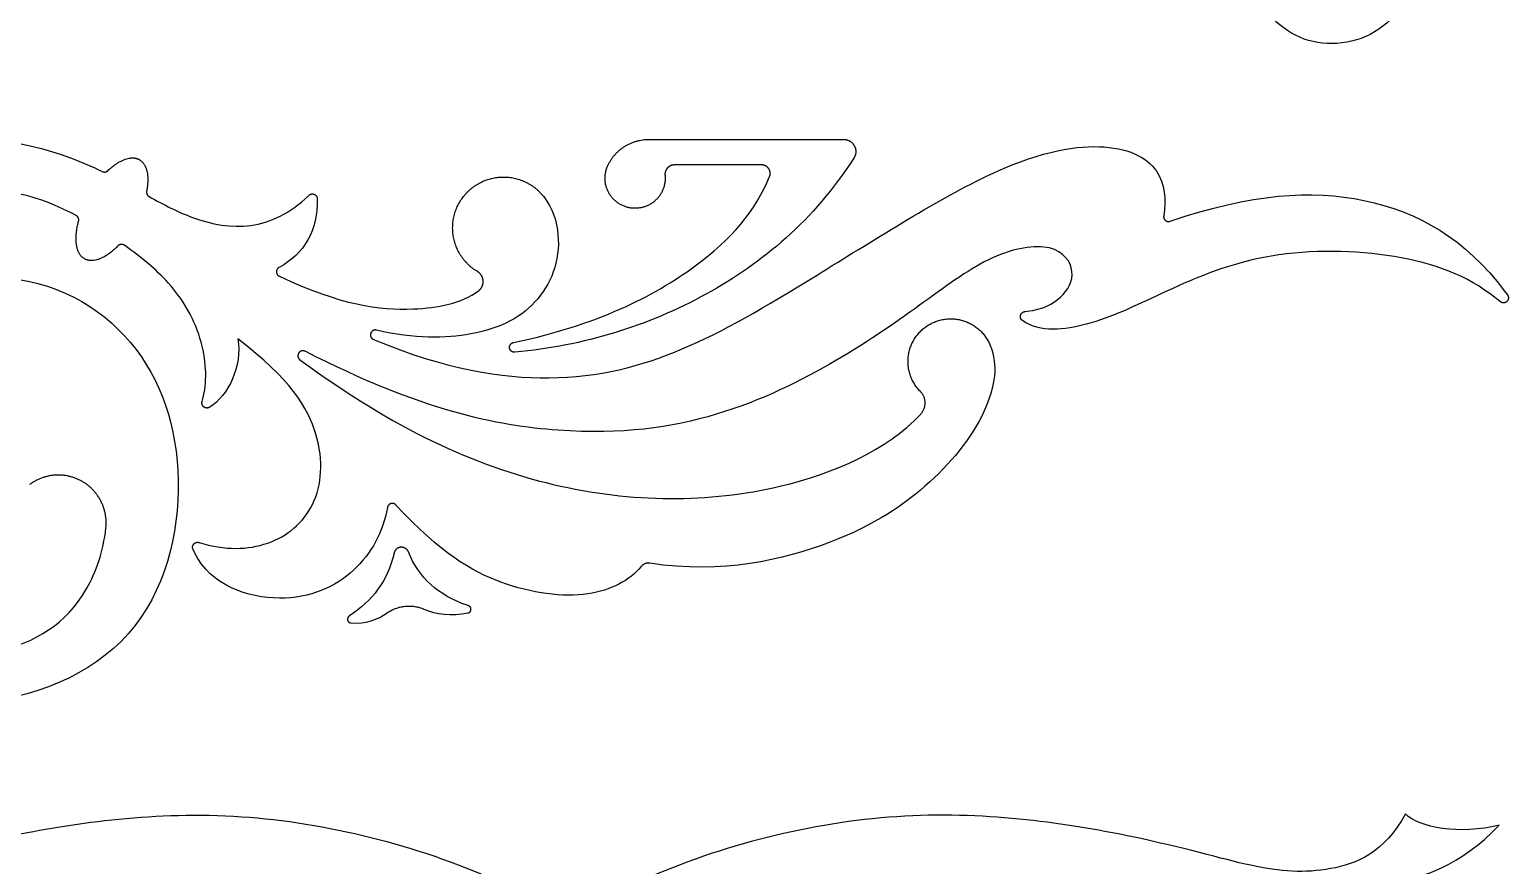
# Model space of a CAD drawing. Header units: millimetres. Extents: x -135 to 7155, y -215 to 2165.
# Drawn here: x 74.9 to 136.6, y 3.1 to 38 of the extents above; entities that cross this region are included whole.
import ezdxf

# ---------------------------------------------------------------- set-up
doc = ezdxf.new("R2010")
doc.units = ezdxf.units.MM
doc.header["$MEASUREMENT"] = 0
doc.layers.add('Default', color=18, linetype='Continuous')

msp = doc.modelspace()

# ---------------------------------------------------------------- linework, layer by layer
at = {"layer": 'Default', "color": 5}
for p, q in [((100.697, 33.416), (108.822, 33.416)), ((105.405, 32.351), (101.759, 32.351)), ((136.22, 26.642), (135.786, 26.97)), ((136.391, 27.091), (136.51, 26.931)), ((116.374, 26.231), (116.474, 26.245)), ((82.382, 22.252), (82.367, 22.243)), ((81.746, 16.186), (81.684, 16.315)), ((93.172, 13.965), (93.115, 13.984)), ((88.209, 13.539), (88.193, 13.528))]:
    msp.add_line(p, q, dxfattribs=at)
for points, knots in [([(132.5, 63.859), (132.471, 64.245), (132.212, 65.011), (130.805, 65.815), (129.263, 64.374), (129.407, 61.144), (131.656, 54.998), (133.2, 49.922), (133.862, 45.272), (133.27, 41.185), (131.655, 37.64), (127.99, 37.051), (125.649, 39.412), (124.829, 42.59), (124.464, 44.435), (123.572, 45.037), (122.804, 44.588), (122.639, 44.149)], [5570.505226, 5570.505226, 5570.505226, 5570.505226, 5577.7053, 5586.082672, 5594.460045, 5602.837418, 5611.21479, 5619.592163, 5627.969535, 5636.346908, 5644.724281, 5653.101653, 5661.479026, 5669.856398, 5678.233771, 5686.611144, 5693.846319, 5693.846319, 5693.846319, 5693.846319]), ([(69.201, 26.366), (70.581, 27.457), (74.764, 28.193), (79.693, 25.395), (81.687, 19.426), (79.927, 12.066), (72.474, 9.062), (64.795, 11.011), (60.088, 16.134), (58.999, 22.422), (62.042, 29.843), (69.261, 34.159), (75.136, 33.319), (77.482, 32.279), (77.898, 32.076)], [30935.821001, 30935.821001, 30935.821001, 30935.821001, 30978.730613, 31051.176612, 31123.622611, 31196.06861, 31268.514609, 31340.960607, 31413.406606, 31485.852605, 31558.298604, 31630.744603, 31703.190601, 31719.826274, 31719.826274, 31719.826274, 31719.826274]), ([(89.211, 25.07), (92.265, 23.803), (97.027, 23.073), (102.093, 24.404), (107.214, 27.392), (115.338, 32.575), (119.813, 33.44), (122.151, 32.393), (122.284, 30.891), (122.173, 30.231)], [32180.195666, 32180.195666, 32180.195666, 32180.195666, 32231.002267, 32285.479411, 32339.956555, 32394.433698, 32448.910842, 32503.387986, 32549.582032, 32549.582032, 32549.582032, 32549.582032]), ([(109.248, 32.634), (107.568, 30.033), (103.237, 26.42), (97.98, 24.806), (95.11, 24.536)], [1599.48201, 1599.48201, 1599.48201, 1599.48201, 1680.806305, 1765.257877, 1765.257877, 1765.257877, 1765.257877]), ([(95.049, 24.944), (98.506, 25.663), (103.024, 27.941), (105.147, 30.429), (105.732, 31.865)], [1771.318678, 1771.318678, 1771.318678, 1771.318678, 1839.638141, 1900.270044, 1900.270044, 1900.270044, 1900.270044]), ([(76.804, 30.243), (75.87, 30.739), (73.547, 31.65), (68.382, 30.902), (64.776, 27.171), (64.97, 23.142), (66.298, 21.688)], [34400.189162, 34400.189162, 34400.189162, 34400.189162, 34433.274093, 34476.230061, 34519.18603, 34562.141998, 34562.141998, 34562.141998, 34562.141998]), ([(79.851, 31.029), (80.461, 30.694), (82.575, 29.596), (84.948, 29.544), (86.514, 31.082)], [31726.679088, 31726.679088, 31726.679088, 31726.679088, 31754.457593, 31826.337072, 31826.337072, 31826.337072, 31826.337072]), ([(96.155, 31.206), (96.597, 30.751), (97.217, 29.024), (96.339, 26.51), (93.79, 25.132), (90.92, 25.084), (89.338, 25.462)], [32039.551981, 32039.551981, 32039.551981, 32039.551981, 32059.259268, 32099.961284, 32140.663301, 32174.230163, 32174.230163, 32174.230163, 32174.230163]), ([(122.444, 30.001), (125.855, 31.168), (130.894, 31.485), (134.75, 29.279), (136.391, 27.091)], [32553.716819, 32553.716819, 32553.716819, 32553.716819, 32629.187603, 32707.191349, 32707.191349, 32707.191349, 32707.191349]), ([(82.062, 22.481), (82.249, 23.08), (82.294, 24.766), (81.118, 27.175), (79.515, 28.509), (78.818, 29)], [34279.20308, 34279.20308, 34279.20308, 34279.20308, 34321.89125, 34364.847222, 34392.601401, 34392.601401, 34392.601401, 34392.601401]), ([(116.474, 26.245), (117.14, 26.334), (117.966, 26.759), (118.604, 27.882), (117.696, 29.177), (115.028, 28.729), (112.34, 26.733), (108.734, 24.181), (103.701, 21.682), (97.571, 20.814), (91.233, 22.093), (86.358, 24.578)], [32928.646649, 32928.646649, 32928.646649, 32928.646649, 32971.306304, 33013.965958, 33056.625612, 33099.285266, 33141.94492, 33184.604575, 33227.264229, 33269.923883, 33311.118193, 33311.118193, 33311.118193, 33311.118193]), ([(135.786, 26.97), (134.593, 27.87), (131.667, 28.815), (126.153, 28.815), (121.831, 26.902), (119.284, 25.629), (117.016, 25.332), (116.281, 25.858)], [32719.874342, 32719.874342, 32719.874342, 32719.874342, 32761.675962, 32803.477582, 32845.279202, 32887.080822, 32921.737611, 32921.737611, 32921.737611, 32921.737611]), ([(85.282, 27.705), (87.881, 26.506), (90.53, 26.121), (92.885, 26.58), (93.588, 27.101)], [31871.060653, 31871.060653, 31871.060653, 31871.060653, 31923.184704, 31960.543972, 31960.543972, 31960.543972, 31960.543972]), ([(81.931, 16.602), (83.017, 16.269), (84.941, 16.312), (86.968, 17.98), (87.221, 21.024), (85.733, 23.432), (83.548, 25.095)], [34095.374425, 34095.374425, 34095.374425, 34095.374425, 34131.742984, 34168.162612, 34204.582241, 34241.001869, 34241.001869, 34241.001869, 34241.001869]), ([(114.94, 24.817), (115.278, 23.974), (114.866, 21.85), (112.596, 19.014), (108.947, 16.517), (103.766, 15.269), (100.73, 15.74)], [33663.063169, 33663.063169, 33663.063169, 33663.063169, 33697.812625, 33748.989429, 33800.166233, 33850.105493, 33850.105493, 33850.105493, 33850.105493]), ([(86.141, 24.227), (90.081, 21.325), (96.856, 18.243), (105.726, 18.26), (110.617, 20.459), (112.035, 21.956)], [33317.074436, 33317.074436, 33317.074436, 33317.074436, 33414.845351, 33514.147163, 33592.004936, 33592.004936, 33592.004936, 33592.004936]), ([(89.79, 18.062), (89.611, 17.047), (88.618, 15.205), (85.55, 13.798), (82.422, 14.788), (81.746, 16.186)], [33979.300205, 33979.300205, 33979.300205, 33979.300205, 34015.401033, 34052.498653, 34089.596274, 34089.596274, 34089.596274, 34089.596274]), ([(100.376, 15.603), (99.905, 15.022), (98.257, 14.151), (94.616, 14.634), (92.017, 16.144), (90.146, 18.167)], [33853.952657, 33853.952657, 33853.952657, 33853.952657, 33892.485463, 33934.759038, 33974.858955, 33974.858955, 33974.858955, 33974.858955]), ([(66.74, 12.793), (69.759, 11.367), (73.911, 11.786), (76.932, 13.479), (77.943, 16.209), (78.047, 17.213)], [30596.96053, 30596.96053, 30596.96053, 30596.96053, 30659.6428, 30723.040709, 30751.2068, 30751.2068, 30751.2068, 30751.2068]), ([(62.476, 5.281), (63.361, 3.653), (65.682, 2.736), (68.681, 2.936), (73.16, 4.347), (83.149, 5.898), (91.764, 3.824), (95.92, 1.759), (96.822, 1.255)], [858.200556, 858.200556, 858.200556, 858.200556, 870.692367, 883.184178, 895.675988, 908.167799, 920.65961, 924.304955, 924.304955, 924.304955, 924.304955]), ([(132.258, 5.281), (131.372, 3.653), (129.051, 2.736), (126.052, 2.936), (121.573, 4.347), (111.584, 5.898), (102.969, 3.824), (98.813, 1.759), (97.911, 1.255)], [858.200556, 858.200556, 858.200556, 858.200556, 870.692367, 883.184178, 895.675988, 908.167799, 920.65961, 924.304955, 924.304955, 924.304955, 924.304955]), ([(75.529, 0.925), (75.072, 1.095), (72.871, 1.799), (68.826, 2.45), (65.213, 2.263), (63.374, 2.206), (60.235, 3.069), (58.563, 4.818)], [964.760911, 964.760911, 964.760911, 964.760911, 966.528986, 973.278142, 980.027298, 986.776454, 993.525609, 993.525609, 993.525609, 993.525609]), ([(119.204, 0.925), (119.661, 1.095), (121.862, 1.799), (125.907, 2.45), (129.52, 2.263), (131.359, 2.206), (134.499, 3.069), (136.171, 4.818)], [964.760911, 964.760911, 964.760911, 964.760911, 966.528986, 973.278142, 980.027298, 986.776454, 993.525609, 993.525609, 993.525609, 993.525609])]:
    msp.add_open_spline(points, degree=3, knots=knots, dxfattribs=at)
for points, weights in [([(98.985, 32.326), (99.494, 33.416), (100.697, 33.416)], [1, 0.843379147624, 1]), ([(77.898, 32.076), (78.027, 32.013), (78.131, 32.112)], [1, 0.821224316824, 1]), ([(79.747, 31.248), (79.72, 31.101), (79.851, 31.029)], [1, 0.810073000908, 1]), ([(76.907, 30.008), (76.948, 30.166), (76.804, 30.243)], [1, 0.78388520526, 1]), ([(78.818, 29), (78.674, 29.101), (78.551, 28.976)], [1, 0.76203407192, 1]), ([(112.035, 21.956), (112.487, 22.433), (112.024, 22.899)], [1, 0.717930562875, 1]), ([(100.73, 15.74), (100.513, 15.773), (100.376, 15.603)], [1, 0.866834861779, 1]), ([(89.782, 13.666), (90.501, 14.176), (91.309, 13.825)], [1, 0.870955128719, 1])]:
    msp.add_rational_spline(points, weights, degree=2, dxfattribs=at)
for points, weights, knots in [([(108.822, 33.416), (109.123, 33.416), (109.267, 33.152), (109.411, 32.887), (109.248, 32.634)], [1, 0.859749312595, 1, 0.859749312595, 1], [1588.968868, 1588.968868, 1588.968868, 1594.225439, 1594.225439, 1599.48201, 1599.48201, 1599.48201]), ([(78.131, 32.112), (78.917, 32.859), (79.433, 32.577), (79.943, 32.299), (79.747, 31.248)], [0.86104510663, 0.820430341032, 1, 0.821980436957, 0.860360317742], [31722.255246, 31722.255246, 31722.255246, 31723.218284, 31723.218284, 31724.17301, 31724.17301, 31724.17301]), ([(101.37, 31.921), (101.432, 31.303), (100.978, 30.879), (100.524, 30.456), (99.912, 30.56), (99.3, 30.663), (99.011, 31.213), (98.723, 31.763), (98.985, 32.326)], [1, 0.896173303002, 1, 0.896173303002, 1, 0.896173303002, 1, 0.896173303002, 1], [1445.069, 1445.069, 1445.069, 1456.219717, 1456.219717, 1467.370434, 1467.370434, 1478.521151, 1478.521151, 1489.671868, 1489.671868, 1489.671868]), ([(101.759, 32.351), (101.585, 32.351), (101.469, 32.222), (101.352, 32.094), (101.37, 31.921)], [1, 0.914030555647, 1, 0.914030555647, 1], [1438.748011, 1438.748011, 1438.748011, 1441.908506, 1441.908506, 1445.069, 1445.069, 1445.069]), ([(105.732, 31.865), (105.803, 32.039), (105.698, 32.195), (105.593, 32.351), (105.405, 32.351)], [1, 0.882649140114, 1, 0.882649140114, 1], [1900.270044, 1900.270044, 1900.270044, 1903.609333, 1903.609333, 1906.948621, 1906.948621, 1906.948621]), ([(93.549, 27.901), (92.722, 28.393), (92.547, 29.338), (92.372, 30.284), (92.968, 31.039), (93.563, 31.794), (94.523, 31.844), (95.484, 31.894), (96.155, 31.206)], [1, 0.910884500245, 1, 0.910884500245, 1, 0.910884500245, 1, 0.910884500245, 1], [31969.70056, 31969.70056, 31969.70056, 31987.163415, 31987.163415, 32004.62627, 32004.62627, 32022.089125, 32022.089125, 32039.551981, 32039.551981, 32039.551981]), ([(86.514, 31.082), (86.611, 31.177), (86.737, 31.126), (86.863, 31.074), (86.865, 30.938)], [1, 0.835001467202, 1, 0.835001467202, 1], [31826.337072, 31826.337072, 31826.337072, 31828.667716, 31828.667716, 31830.998359, 31830.998359, 31830.998359]), ([(122.173, 30.231), (122.153, 30.115), (122.243, 30.039), (122.333, 29.963), (122.444, 30.001)], [1, 0.869380852149, 1, 0.869380852149, 1], [32549.582032, 32549.582032, 32549.582032, 32551.649426, 32551.649426, 32553.716819, 32553.716819, 32553.716819]), ([(78.551, 28.976), (77.717, 28.125), (77.165, 28.427), (76.575, 28.749), (76.907, 30.008)], [0.86638686006, 0.810201134709, 1, 0.799948952011, 0.873174437795], [34395.418792, 34395.418792, 34395.418792, 34396.43669, 34396.43669, 34397.509571, 34397.509571, 34397.509571]), ([(85.272, 28.075), (85.158, 28.015), (85.162, 27.887), (85.166, 27.759), (85.282, 27.705)], [1, 0.849654002492, 1, 0.849654002492, 1], [31866.616913, 31866.616913, 31866.616913, 31868.838783, 31868.838783, 31871.060653, 31871.060653, 31871.060653]), ([(93.588, 27.101), (93.796, 27.254), (93.783, 27.511), (93.77, 27.769), (93.549, 27.901)], [1, 0.881387317774, 1, 0.881387317774, 1], [31960.543972, 31960.543972, 31960.543972, 31965.122266, 31965.122266, 31969.70056, 31969.70056, 31969.70056]), ([(136.51, 26.931), (136.618, 26.788), (136.491, 26.661), (136.363, 26.534), (136.22, 26.642)], [1, 0.754960367549, 1, 0.754960367549, 1], [32709.085597, 32709.085597, 32709.085597, 32711.946407, 32711.946407, 32714.807218, 32714.807218, 32714.807218]), ([(112.024, 22.899), (111.429, 23.498), (111.517, 24.337), (111.604, 25.177), (112.309, 25.64), (113.014, 26.104), (113.82, 25.852), (114.625, 25.6), (114.94, 24.817)], [1, 0.903619614945, 1, 0.903619614945, 1, 0.903619614945, 1, 0.903619614945, 1], [33602.093272, 33602.093272, 33602.093272, 33617.335747, 33617.335747, 33632.578221, 33632.578221, 33647.820695, 33647.820695, 33663.063169, 33663.063169, 33663.063169]), ([(116.281, 25.858), (116.166, 25.94), (116.2, 26.076), (116.234, 26.213), (116.374, 26.231)], [1, 0.826967527591, 1, 0.826967527591, 1], [32921.737611, 32921.737611, 32921.737611, 32924.126026, 32924.126026, 32926.514441, 32926.514441, 32926.514441]), ([(89.338, 25.462), (89.152, 25.507), (89.093, 25.325), (89.034, 25.143), (89.211, 25.07)], [1, 0.734621386304, 1, 0.734621386304, 1], [32174.230163, 32174.230163, 32174.230163, 32177.212914, 32177.212914, 32180.195666, 32180.195666, 32180.195666]), ([(95.11, 24.536), (94.915, 24.518), (94.886, 24.711), (94.857, 24.904), (95.049, 24.944)], [1, 0.726487226262, 1, 0.726487226262, 1], [1765.257877, 1765.257877, 1765.257877, 1768.288278, 1768.288278, 1771.318678, 1771.318678, 1771.318678]), ([(86.358, 24.578), (86.188, 24.664), (86.088, 24.502), (85.988, 24.34), (86.141, 24.227)], [1, 0.735406278905, 1, 0.735406278905, 1], [33311.118193, 33311.118193, 33311.118193, 33314.096315, 33314.096315, 33317.074436, 33317.074436, 33317.074436]), ([(82.367, 22.243), (82.245, 22.168), (82.132, 22.256), (82.019, 22.344), (82.062, 22.481)], [1, 0.821876523312, 1, 0.821876523312, 1], [34274.354288, 34274.354288, 34274.354288, 34276.778684, 34276.778684, 34279.20308, 34279.20308, 34279.20308]), ([(78.047, 17.213), (78.182, 18.513), (77.045, 19.157), (75.908, 19.8), (74.863, 19.016)], [1, 0.836695356111, 1, 0.836695356111, 1], [30751.2068, 30751.2068, 30751.2068, 30773.58275, 30773.58275, 30795.958699, 30795.958699, 30795.958699]), ([(90.146, 18.167), (90.059, 18.261), (89.936, 18.225), (89.812, 18.188), (89.79, 18.062)], [1, 0.84981811056, 1, 0.84981811056, 1], [33974.858955, 33974.858955, 33974.858955, 33977.07958, 33977.07958, 33979.300205, 33979.300205, 33979.300205]), ([(81.684, 16.315), (81.625, 16.437), (81.713, 16.539), (81.801, 16.642), (81.931, 16.602)], [1, 0.836595582957, 1, 0.836595582957, 1], [34090.736366, 34090.736366, 34090.736366, 34093.055396, 34093.055396, 34095.374425, 34095.374425, 34095.374425]), ([(90.664, 16.21), (90.579, 16.423), (90.35, 16.406), (90.12, 16.388), (90.069, 16.164)], [1, 0.806218651984, 1, 0.806218651984, 1], [1047.46258, 1047.46258, 1047.46258, 1051.297322, 1051.297322, 1055.132064, 1055.132064, 1055.132064]), ([(93.151, 13.666), (93.268, 13.689), (93.276, 13.807), (93.285, 13.926), (93.172, 13.965)], [1, 0.793580712875, 1, 0.793580712875, 1], [1008.57796, 1008.57796, 1008.57796, 1010.540334, 1010.540334, 1012.502709, 1012.502709, 1012.502709]), ([(88.193, 13.528), (88.103, 13.466), (88.131, 13.36), (88.16, 13.255), (88.269, 13.246)], [1, 0.81686468319, 1, 0.81686468319, 1], [956.691802, 956.691802, 956.691802, 958.536328, 958.536328, 960.380853, 960.380853, 960.380853])]:
    msp.add_rational_spline(points, weights, degree=2, knots=knots, dxfattribs=at)
for points in [[(86.865, 30.938), (86.887, 29.633), (86.319, 28.63), (85.272, 28.075)], [(83.548, 25.095), (83.75, 23.968), (83.146, 22.721), (82.382, 22.252)], [(90.069, 16.164), (89.792, 14.965), (89.172, 14.201), (88.209, 13.539)], [(93.115, 13.984), (91.917, 14.397), (91.092, 15.147), (90.664, 16.21)], [(88.269, 13.246), (88.864, 13.198), (89.403, 13.396), (89.782, 13.666)], [(91.309, 13.825), (91.823, 13.602), (92.461, 13.53), (93.151, 13.666)], [(136.171, 4.818), (134.528, 4.392), (132.804, 4.717), (132.258, 5.281)]]:
    msp.add_open_spline(points, degree=3, dxfattribs=at)

doc.saveas('drawing.dxf')
